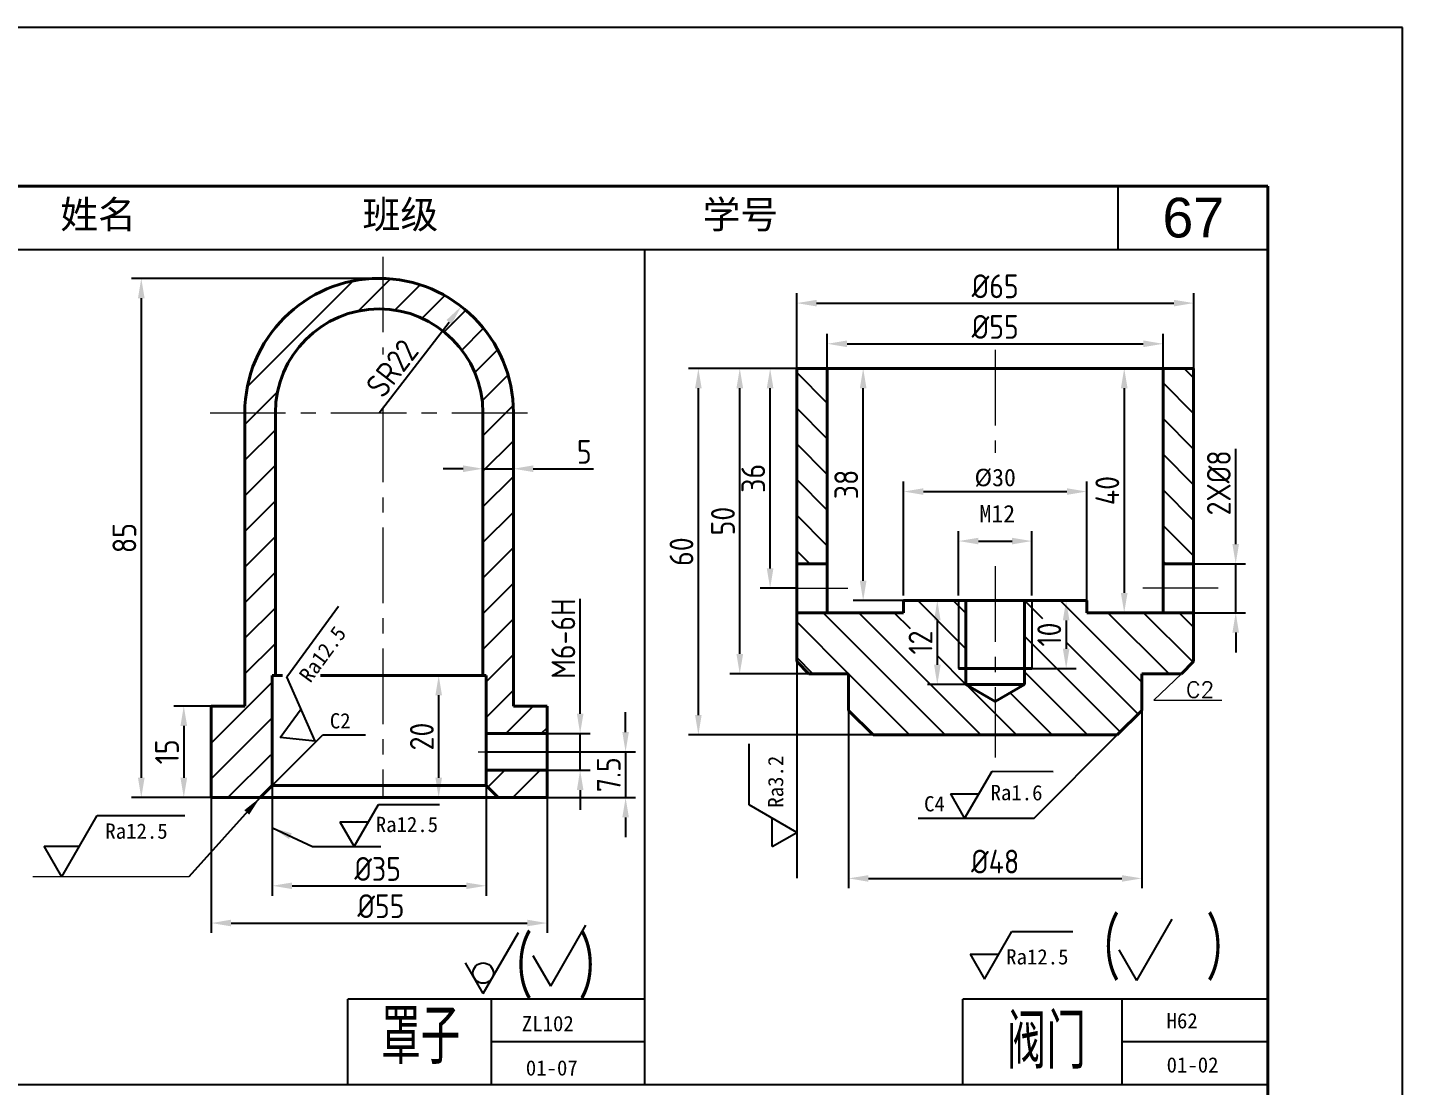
# Model space of a CAD drawing. Header units: millimetres. Extents: x 645 to 2308, y 762 to 2069.
# Drawn here: x 1297.4 to 1470.8, y 1595.9 to 1729.2 of the extents above; entities that cross this region are included whole.
import ezdxf

# ---------------------------------------------------------------- set-up
doc = ezdxf.new("R2010")
doc.units = ezdxf.units.MM
doc.linetypes.add('CENTER', pattern=[50.8, 31.75, -6.35, 6.35, -6.35])
for name, color, linetype in [('尺寸标注', 250, 'Continuous'), ('文字', 7, 'Continuous'), ('细实线', 7, 'Continuous')]:
    doc.layers.add(name, color=color, linetype=linetype)
for name, color, linetype, lineweight in [('点划线', 7, 'CENTER', 15), ('点画线', 7, 'CENTER', 15), ('粗实线', 7, 'Continuous', 40)]:
    doc.layers.add(name, color=color, linetype=linetype, lineweight=lineweight)
doc.styles.add('HZ', font='txt.shx', dxfattribs={"bigfont": 'gbcbig.shx'})
doc.styles.add('汉字', font='gbenor.shx', dxfattribs={"bigfont": 'gbcbig.shx'})
doc.dimstyles.new('ISO-25', dxfattribs={"dimtxt": 3, "dimasz": 2.5, "dimexe": 1.25, "dimexo": 0, "dimtad": 1, "dimdec": 0, "dimdsep": 46, "dimtxsty": '汉字', "dimcen": 2.5, "dimadec": 0, "dimazin": 0, "dimtfac": 1, "dimtdec": 0, "dimtmove": 0, "dimatfit": 3, "dimfxl": 0, "dimarcsym": 0})
doc.dimstyles.new('ISO-25$4', dxfattribs={"dimtxt": 3, "dimasz": 2.5, "dimexe": 1.25, "dimexo": 0, "dimtad": 1, "dimtoh": 1, "dimdec": 0, "dimlfac": 1.25, "dimdsep": 46, "dimtxsty": '汉字', "dimcen": 2.5, "dimadec": 0, "dimazin": 2, "dimtfac": 1, "dimtdec": 0, "dimtmove": 0, "dimatfit": 1, "dimfxl": 0, "dimarcsym": 0})

# ---------------------------------------------------------------- blocks, each defined once
blk = doc.blocks.new('*D358')
at = {"layer": 'Defpoints', "color": 0, "transparency": 16777216}
for p in [(1352.09, 1694.06), (1341.74, 1680.65)]:
    blk.add_point(p, dxfattribs=at)
at = {"layer": '细实线', "color": 0, "lineweight": -2, "transparency": 16777216}
blk.add_line((1341.74, 1680.65), (1350.56, 1692.08), dxfattribs=at)
at = {"layer": '细实线', "color": 0, "transparency": 16777216}
blk.add_solid([(1350.23, 1692.34), (1350.89, 1691.83), (1352.09, 1694.06)], dxfattribs=at)
at = {"layer": '细实线', "color": 0, "transparency": 16777216, "insert": (1343.39, 1686.26), "char_height": 3, "attachment_point": 5, "rotation": 52.3537, "style": '汉字'}
blk.add_mtext('SR22', dxfattribs=at)
blk = doc.blocks.new('*D310')
at = {"layer": 'Defpoints', "color": 0, "transparency": 16777216}
for p in [(1358.68, 1673.6), (1354.83, 1672.78), (1358.68, 1672.78)]:
    blk.add_point(p, dxfattribs=at)
at = {"layer": '细实线', "color": 0, "lineweight": -2, "transparency": 16777216}
for p, q in [((1352.33, 1673.6), (1349.83, 1673.6)), ((1354.83, 1672.78), (1354.83, 1674.85)), ((1354.83, 1673.6), (1358.68, 1673.6)), ((1358.68, 1672.78), (1358.68, 1674.85)), ((1361.18, 1673.6), (1368.79, 1673.6))]:
    blk.add_line(p, q, dxfattribs=at)
at = {"layer": '细实线', "color": 0, "transparency": 16777216}
for points in [[(1352.33, 1674.02), (1352.33, 1673.18), (1354.83, 1673.6)], [(1361.18, 1674.02), (1361.18, 1673.18), (1358.68, 1673.6)]]:
    blk.add_solid(points, dxfattribs=at)
at = {"layer": '细实线', "color": 0, "transparency": 16777216, "insert": (1367.61, 1675.73), "char_height": 3, "attachment_point": 5, "style": '汉字'}
blk.add_mtext('5', dxfattribs=at)
blk = doc.blocks.new('*D359')
at = {"layer": 'Defpoints', "color": 0, "transparency": 16777216}
for p in [(1320.57, 1643.69), (1317.11, 1632.14), (1320.57, 1632.14)]:
    blk.add_point(p, dxfattribs=at)
at = {"layer": '细实线', "color": 0, "lineweight": -2, "transparency": 16777216}
for p, q in [((1320.57, 1643.69), (1315.86, 1643.69)), ((1317.11, 1641.19), (1317.11, 1634.64)), ((1320.57, 1632.14), (1315.86, 1632.14))]:
    blk.add_line(p, q, dxfattribs=at)
at = {"layer": '细实线', "color": 0, "transparency": 16777216}
for points in [[(1316.69, 1641.19), (1317.53, 1641.19), (1317.11, 1643.69)], [(1316.69, 1634.64), (1317.53, 1634.64), (1317.11, 1632.14)]]:
    blk.add_solid(points, dxfattribs=at)
at = {"layer": '细实线', "color": 0, "transparency": 16777216, "insert": (1314.99, 1637.91), "char_height": 3, "attachment_point": 5, "rotation": 90, "style": '汉字'}
blk.add_mtext('15', dxfattribs=at)
blk = doc.blocks.new('*D311')
at = {"layer": 'Defpoints', "color": 0, "transparency": 16777216}
for p in [(1320.57, 1633.78), (1362.92, 1633.6), (1362.92, 1616.33)]:
    blk.add_point(p, dxfattribs=at)
at = {"layer": '细实线', "color": 0, "lineweight": -2, "transparency": 16777216}
for p, q in [((1320.57, 1633.78), (1320.57, 1615.08)), ((1362.92, 1633.6), (1362.92, 1615.08)), ((1323.07, 1616.33), (1360.42, 1616.33))]:
    blk.add_line(p, q, dxfattribs=at)
at = {"layer": '细实线', "color": 0, "transparency": 16777216}
for points in [[(1323.07, 1616.75), (1323.07, 1615.92), (1320.57, 1616.33)], [(1360.42, 1616.75), (1360.42, 1615.92), (1362.92, 1616.33)]]:
    blk.add_solid(points, dxfattribs=at)
at = {"layer": '细实线', "color": 0, "transparency": 16777216, "insert": (1341.97, 1618.46), "char_height": 3, "attachment_point": 5, "style": '汉字'}
blk.add_mtext('%%C55', dxfattribs=at)
blk = doc.blocks.new('*D312')
at = {"layer": 'Defpoints', "color": 0, "transparency": 16777216}
for p in [(1328.27, 1635.44), (1355.22, 1635.6), (1355.22, 1621.03)]:
    blk.add_point(p, dxfattribs=at)
at = {"layer": '细实线', "color": 0, "lineweight": -2, "transparency": 16777216}
for p, q in [((1328.27, 1635.44), (1328.27, 1619.78)), ((1355.22, 1635.6), (1355.22, 1619.78)), ((1330.77, 1621.03), (1352.72, 1621.03))]:
    blk.add_line(p, q, dxfattribs=at)
at = {"layer": '细实线', "color": 0, "transparency": 16777216}
for points in [[(1330.77, 1621.44), (1330.77, 1620.61), (1328.27, 1621.03)], [(1352.72, 1621.44), (1352.72, 1620.61), (1355.22, 1621.03)]]:
    blk.add_solid(points, dxfattribs=at)
at = {"layer": '细实线', "color": 0, "transparency": 16777216, "insert": (1341.56, 1623.15), "char_height": 3, "attachment_point": 5, "style": '汉字'}
blk.add_mtext('%%C35', dxfattribs=at)
blk = doc.blocks.new('*D360')
at = {"layer": 'Defpoints', "color": 0, "transparency": 16777216}
for p in [(1341.74, 1647.54), (1341.74, 1632.14), (1349.25, 1632.14)]:
    blk.add_point(p, dxfattribs=at)
at = {"layer": '细实线', "color": 0, "lineweight": -2, "transparency": 16777216}
for p, q in [((1341.74, 1647.54), (1350.5, 1647.54)), ((1349.25, 1645.04), (1349.25, 1634.64)), ((1341.74, 1632.14), (1350.5, 1632.14))]:
    blk.add_line(p, q, dxfattribs=at)
at = {"layer": '细实线', "color": 0, "transparency": 16777216}
for points in [[(1348.84, 1645.04), (1349.67, 1645.04), (1349.25, 1647.54)], [(1348.84, 1634.64), (1349.67, 1634.64), (1349.25, 1632.14)]]:
    blk.add_solid(points, dxfattribs=at)
at = {"layer": '细实线', "color": 0, "transparency": 16777216, "insert": (1347.13, 1639.84), "char_height": 3, "attachment_point": 5, "rotation": 90, "style": '汉字'}
blk.add_mtext('20', dxfattribs=at)
blk = doc.blocks.new('*D361')
at = {"layer": 'Defpoints', "color": 0, "transparency": 16777216}
for p in [(1361.46, 1640.22), (1367.09, 1640.22), (1362.92, 1635.6)]:
    blk.add_point(p, dxfattribs=at)
at = {"layer": '细实线', "color": 0, "lineweight": -2, "transparency": 16777216}
for p, q in [((1367.09, 1642.72), (1367.09, 1657.18)), ((1361.46, 1640.22), (1368.34, 1640.22)), ((1367.09, 1635.6), (1367.09, 1640.22)), ((1362.92, 1635.6), (1368.34, 1635.6)), ((1367.09, 1633.1), (1367.09, 1630.6))]:
    blk.add_line(p, q, dxfattribs=at)
at = {"layer": '细实线', "color": 0, "transparency": 16777216}
for points in [[(1366.68, 1642.72), (1367.51, 1642.72), (1367.09, 1640.22)], [(1366.68, 1633.1), (1367.51, 1633.1), (1367.09, 1635.6)]]:
    blk.add_solid(points, dxfattribs=at)
at = {"layer": '细实线', "color": 0, "transparency": 16777216, "insert": (1364.97, 1652.18), "char_height": 3, "attachment_point": 5, "rotation": 90, "style": '汉字'}
blk.add_mtext('M6-6H', dxfattribs=at)
blk = doc.blocks.new('*D362')
at = {"layer": 'Defpoints', "color": 0, "transparency": 16777216}
for p in [(1440.61, 1689.35), (1398.26, 1686.25), (1440.61, 1686.25)]:
    blk.add_point(p, dxfattribs=at)
at = {"layer": '细实线', "color": 0, "lineweight": -2, "transparency": 16777216}
for p, q in [((1398.26, 1686.25), (1398.26, 1690.6)), ((1440.61, 1686.25), (1440.61, 1690.6)), ((1400.76, 1689.35), (1438.11, 1689.35))]:
    blk.add_line(p, q, dxfattribs=at)
at = {"layer": '细实线', "color": 0, "transparency": 16777216}
for points in [[(1400.76, 1689.77), (1400.76, 1688.93), (1398.26, 1689.35)], [(1438.11, 1689.77), (1438.11, 1688.93), (1440.61, 1689.35)]]:
    blk.add_solid(points, dxfattribs=at)
at = {"layer": '细实线', "color": 0, "transparency": 16777216, "insert": (1419.43, 1691.48), "char_height": 3, "attachment_point": 5, "style": '汉字'}
blk.add_mtext('%%c55', dxfattribs=at)
blk = doc.blocks.new('*D363')
at = {"layer": 'Defpoints', "color": 0, "transparency": 16777216}
for p in [(1444.46, 1694.48), (1394.41, 1686.25), (1444.46, 1686.25)]:
    blk.add_point(p, dxfattribs=at)
at = {"layer": '细实线', "color": 0, "lineweight": -2, "transparency": 16777216}
for p, q in [((1394.41, 1686.25), (1394.41, 1695.73)), ((1396.91, 1694.48), (1441.96, 1694.48)), ((1444.46, 1686.25), (1444.46, 1695.73))]:
    blk.add_line(p, q, dxfattribs=at)
at = {"layer": '细实线', "color": 0, "transparency": 16777216}
for points in [[(1396.91, 1694.89), (1396.91, 1694.06), (1394.41, 1694.48)], [(1441.96, 1694.89), (1441.96, 1694.06), (1444.46, 1694.48)]]:
    blk.add_solid(points, dxfattribs=at)
at = {"layer": '细实线', "color": 0, "transparency": 16777216, "insert": (1419.43, 1696.6), "char_height": 3, "attachment_point": 5, "style": '汉字'}
blk.add_mtext('%%C65', dxfattribs=at)
blk = doc.blocks.new('*D364')
at = {"layer": 'Defpoints', "color": 0, "transparency": 16777216}
for p in [(1402.78, 1686.25), (1407.88, 1686.25), (1407.88, 1656.99)]:
    blk.add_point(p, dxfattribs=at)
at = {"layer": '细实线', "color": 0, "lineweight": -2, "transparency": 16777216}
for p, q in [((1407.88, 1686.25), (1401.53, 1686.25)), ((1402.78, 1659.49), (1402.78, 1683.75)), ((1407.88, 1656.99), (1401.53, 1656.99))]:
    blk.add_line(p, q, dxfattribs=at)
at = {"layer": '细实线', "color": 0, "transparency": 16777216}
for points in [[(1402.36, 1683.75), (1403.2, 1683.75), (1402.78, 1686.25)], [(1402.36, 1659.49), (1403.2, 1659.49), (1402.78, 1656.99)]]:
    blk.add_solid(points, dxfattribs=at)
at = {"layer": '细实线', "color": 0, "transparency": 16777216, "insert": (1400.65, 1671.62), "char_height": 3, "attachment_point": 5, "rotation": 90, "style": '汉字'}
blk.add_mtext('38', dxfattribs=at)
blk = doc.blocks.new('*D365')
at = {"layer": 'Defpoints', "color": 0, "transparency": 16777216}
for p in [(1440.61, 1686.25), (1435.7, 1655.45), (1440.61, 1655.45)]:
    blk.add_point(p, dxfattribs=at)
at = {"layer": '细实线', "color": 0, "lineweight": -2, "transparency": 16777216}
for p, q in [((1440.61, 1686.25), (1434.45, 1686.25)), ((1435.7, 1683.75), (1435.7, 1657.95)), ((1440.61, 1655.45), (1434.45, 1655.45))]:
    blk.add_line(p, q, dxfattribs=at)
at = {"layer": '细实线', "color": 0, "transparency": 16777216}
for points in [[(1435.28, 1683.75), (1436.12, 1683.75), (1435.7, 1686.25)], [(1435.28, 1657.95), (1436.12, 1657.95), (1435.7, 1655.45)]]:
    blk.add_solid(points, dxfattribs=at)
at = {"layer": '细实线', "color": 0, "transparency": 16777216, "insert": (1433.57, 1670.85), "char_height": 3, "attachment_point": 5, "rotation": 90, "style": '汉字'}
blk.add_mtext('40', dxfattribs=at)
blk = doc.blocks.new('*D366')
at = {"layer": 'Defpoints', "color": 0, "transparency": 16777216}
for p in [(1444.46, 1661.61), (1449.76, 1661.61), (1444.46, 1655.45)]:
    blk.add_point(p, dxfattribs=at)
at = {"layer": '细实线', "color": 0, "lineweight": -2, "transparency": 16777216}
for p, q in [((1449.76, 1664.11), (1449.76, 1676.1)), ((1444.46, 1661.61), (1451.01, 1661.61)), ((1449.76, 1655.45), (1449.76, 1661.61)), ((1444.46, 1655.45), (1451.01, 1655.45)), ((1449.76, 1652.95), (1449.76, 1650.45))]:
    blk.add_line(p, q, dxfattribs=at)
at = {"layer": '细实线', "color": 0, "transparency": 16777216}
for points in [[(1449.34, 1664.11), (1450.17, 1664.11), (1449.76, 1661.61)], [(1449.34, 1652.95), (1450.17, 1652.95), (1449.76, 1655.45)]]:
    blk.add_solid(points, dxfattribs=at)
at = {"layer": '细实线', "color": 0, "transparency": 16777216, "insert": (1447.63, 1671.82), "char_height": 3, "attachment_point": 5, "rotation": 90, "style": '汉字'}
blk.add_mtext('2X%%c8', dxfattribs=at)
blk = doc.blocks.new('*D367')
at = {"layer": 'Defpoints', "color": 0, "transparency": 16777216}
for p in [(1391.05, 1686.25), (1394.41, 1686.25), (1394.41, 1658.53)]:
    blk.add_point(p, dxfattribs=at)
at = {"layer": '细实线', "color": 0, "lineweight": -2, "transparency": 16777216}
for p, q in [((1394.41, 1686.25), (1389.8, 1686.25)), ((1391.05, 1661.03), (1391.05, 1683.75)), ((1394.41, 1658.53), (1389.8, 1658.53))]:
    blk.add_line(p, q, dxfattribs=at)
at = {"layer": '细实线', "color": 0, "transparency": 16777216}
for points in [[(1390.63, 1683.75), (1391.46, 1683.75), (1391.05, 1686.25)], [(1390.63, 1661.03), (1391.46, 1661.03), (1391.05, 1658.53)]]:
    blk.add_solid(points, dxfattribs=at)
at = {"layer": '细实线', "color": 0, "transparency": 16777216, "insert": (1388.92, 1672.39), "char_height": 3, "attachment_point": 5, "rotation": 90, "style": '汉字'}
blk.add_mtext('36', dxfattribs=at)
blk = doc.blocks.new('*D368')
at = {"layer": 'Defpoints', "color": 0, "transparency": 16777216}
for p in [(1387.22, 1686.25), (1400.95, 1686.25), (1400.95, 1647.75)]:
    blk.add_point(p, dxfattribs=at)
at = {"layer": '细实线', "color": 0, "lineweight": -2, "transparency": 16777216}
for p, q in [((1400.95, 1686.25), (1385.97, 1686.25)), ((1387.22, 1650.25), (1387.22, 1683.75)), ((1400.95, 1647.75), (1385.97, 1647.75))]:
    blk.add_line(p, q, dxfattribs=at)
at = {"layer": '细实线', "color": 0, "transparency": 16777216}
for points in [[(1386.8, 1683.75), (1387.64, 1683.75), (1387.22, 1686.25)], [(1386.8, 1650.25), (1387.64, 1650.25), (1387.22, 1647.75)]]:
    blk.add_solid(points, dxfattribs=at)
at = {"layer": '细实线', "color": 0, "transparency": 16777216, "insert": (1385.1, 1667), "char_height": 3, "attachment_point": 5, "rotation": 90, "style": '汉字'}
blk.add_mtext('50', dxfattribs=at)
blk = doc.blocks.new('*D369')
at = {"layer": 'Defpoints', "color": 0, "transparency": 16777216}
for p in [(1382, 1686.25), (1404.03, 1686.25), (1404.03, 1640.05)]:
    blk.add_point(p, dxfattribs=at)
at = {"layer": '细实线', "color": 0, "lineweight": -2, "transparency": 16777216}
for p, q in [((1404.03, 1686.25), (1380.75, 1686.25)), ((1382, 1642.55), (1382, 1683.75)), ((1404.03, 1640.05), (1380.75, 1640.05))]:
    blk.add_line(p, q, dxfattribs=at)
at = {"layer": '细实线', "color": 0, "transparency": 16777216}
for points in [[(1381.58, 1683.75), (1382.41, 1683.75), (1382, 1686.25)], [(1381.58, 1642.55), (1382.41, 1642.55), (1382, 1640.05)]]:
    blk.add_solid(points, dxfattribs=at)
at = {"layer": '细实线', "color": 0, "transparency": 16777216, "insert": (1379.87, 1663.15), "char_height": 3, "attachment_point": 5, "rotation": 90, "style": '汉字'}
blk.add_mtext('60', dxfattribs=at)
blk = doc.blocks.new('*D370')
at = {"layer": 'Defpoints', "color": 0, "transparency": 16777216}
for p in [(1400.95, 1643.13), (1437.91, 1643.13), (1437.91, 1621.96)]:
    blk.add_point(p, dxfattribs=at)
at = {"layer": '细实线', "color": 0, "lineweight": -2, "transparency": 16777216}
for p, q in [((1400.95, 1643.13), (1400.95, 1620.71)), ((1437.91, 1643.13), (1437.91, 1620.71)), ((1403.45, 1621.96), (1435.41, 1621.96))]:
    blk.add_line(p, q, dxfattribs=at)
at = {"layer": '细实线', "color": 0, "transparency": 16777216}
for points in [[(1403.45, 1622.37), (1403.45, 1621.54), (1400.95, 1621.96)], [(1435.41, 1622.37), (1435.41, 1621.54), (1437.91, 1621.96)]]:
    blk.add_solid(points, dxfattribs=at)
at = {"layer": '细实线', "color": 0, "transparency": 16777216, "insert": (1419.43, 1624.08), "char_height": 3, "attachment_point": 5, "style": '汉字'}
blk.add_mtext('%%C48', dxfattribs=at)
blk = doc.blocks.new('粗糙度')
at = {"layer": '细实线'}
for p, q in [((0, 0), (5.77, 10)), ((5.77, 10), (20.11, 10)), ((-2.89, 5), (2.89, 5)), ((0, 0), (-2.89, 5))]:
    blk.add_line(p, q, dxfattribs=at)
blk = doc.blocks.new('12.5')
at = {"layer": '细实线'}
blk.add_blockref('粗糙度', (0, 0), dxfattribs=at)
at = {"layer": '细实线', "insert": (7.11, 8.72), "char_height": 2.5, "width": 15.7949, "attachment_point": 1}
blk.add_mtext('Ra12.5', dxfattribs=at)
blk = doc.blocks.new('1.6')
at = {"layer": '细实线'}
for p, q in [((0, 0), (4.49, 7.77)), ((4.49, 7.77), (14.47, 7.77)), ((-2.34, 4.05), (0, 0)), ((-2.34, 4.05), (2.34, 4.05))]:
    blk.add_line(p, q, dxfattribs=at)
at = {"layer": '细实线', "insert": (4.23, 5.53), "char_height": 2.5, "width": 12.4303, "attachment_point": 1}
blk.add_mtext('Ra1.6', dxfattribs=at)
blk = doc.blocks.new('3.2')
at = {"layer": '细实线'}
for p, q in [((0, 0), (4.49, 7.77)), ((4.49, 7.77), (14.47, 7.77)), ((-2.34, 4.05), (0, 0)), ((-2.34, 4.05), (2.34, 4.05))]:
    blk.add_line(p, q, dxfattribs=at)
at = {"layer": '细实线', "insert": (4.04, 4.71), "char_height": 2.5, "width": 12.9585, "attachment_point": 1}
blk.add_mtext('Ra3.2', dxfattribs=at)
blk = doc.blocks.new('*D374')
at = {"layer": 'Defpoints', "color": 0, "transparency": 16777216}
for p in [(1341.74, 1697.59), (1311.75, 1632.14), (1342.23, 1632.14)]:
    blk.add_point(p, dxfattribs=at)
at = {"layer": '细实线', "color": 0, "lineweight": -2, "transparency": 16777216}
for p, q in [((1341.74, 1697.59), (1310.5, 1697.59)), ((1311.75, 1695.09), (1311.75, 1634.64)), ((1342.23, 1632.14), (1310.5, 1632.14))]:
    blk.add_line(p, q, dxfattribs=at)
at = {"layer": '细实线', "color": 0, "transparency": 16777216}
for points in [[(1311.33, 1695.09), (1312.17, 1695.09), (1311.75, 1697.59)], [(1311.33, 1634.64), (1312.17, 1634.64), (1311.75, 1632.14)]]:
    blk.add_solid(points, dxfattribs=at)
at = {"layer": '细实线', "color": 0, "transparency": 16777216, "insert": (1309.62, 1664.86), "char_height": 3, "attachment_point": 5, "rotation": 90, "style": '汉字'}
blk.add_mtext('85', dxfattribs=at)
blk = doc.blocks.new('*D375')
at = {"layer": 'Defpoints', "color": 0, "transparency": 16777216}
for p in [(1355.22, 1637.91), (1355.22, 1632.14), (1372.82, 1632.14)]:
    blk.add_point(p, dxfattribs=at)
at = {"layer": '细实线', "color": 0, "lineweight": -2, "transparency": 16777216}
for p, q in [((1372.82, 1640.41), (1372.82, 1642.91)), ((1355.22, 1637.91), (1374.07, 1637.91)), ((1372.82, 1637.91), (1372.82, 1632.14)), ((1355.22, 1632.14), (1374.07, 1632.14)), ((1372.82, 1629.64), (1372.82, 1627.14))]:
    blk.add_line(p, q, dxfattribs=at)
at = {"layer": '细实线', "color": 0, "transparency": 16777216}
for points in [[(1372.41, 1640.41), (1373.24, 1640.41), (1372.82, 1637.91)], [(1372.41, 1629.64), (1373.24, 1629.64), (1372.82, 1632.14)]]:
    blk.add_solid(points, dxfattribs=at)
at = {"layer": '细实线', "color": 0, "transparency": 16777216, "insert": (1370.7, 1635.03), "char_height": 3, "attachment_point": 5, "rotation": 90, "style": '汉字'}
blk.add_mtext('7.5', dxfattribs=at)
blk = doc.blocks.new('*D388')
at = {"layer": 'Defpoints', "color": 0, "transparency": 16777216}
for p in [(1424.05, 1656.99), (1424.05, 1648.41), (1428.38, 1648.41)]:
    blk.add_point(p, dxfattribs=at)
at = {"layer": '点划线', "color": 0, "lineweight": -2, "transparency": 16777216}
for p, q in [((1424.05, 1656.99), (1429.63, 1656.99)), ((1428.38, 1654.49), (1428.38, 1650.91)), ((1424.05, 1648.41), (1429.63, 1648.41))]:
    blk.add_line(p, q, dxfattribs=at)
at = {"layer": '点划线', "color": 0, "transparency": 16777216}
for points in [[(1427.96, 1654.49), (1428.79, 1654.49), (1428.38, 1656.99)], [(1427.96, 1650.91), (1428.79, 1650.91), (1428.38, 1648.41)]]:
    blk.add_solid(points, dxfattribs=at)
at = {"layer": '点划线', "color": 0, "transparency": 16777216, "insert": (1426.25, 1652.7), "char_height": 3, "attachment_point": 5, "rotation": 90, "style": '汉字'}
blk.add_mtext('10', dxfattribs=at)
blk = doc.blocks.new('*D389')
at = {"layer": 'Defpoints', "color": 0, "transparency": 16777216}
for p in [(1415.73, 1656.99), (1412.13, 1646.39), (1415.73, 1646.39)]:
    blk.add_point(p, dxfattribs=at)
at = {"layer": '点划线', "color": 0, "lineweight": -2, "transparency": 16777216}
for p, q in [((1415.73, 1656.99), (1410.88, 1656.99)), ((1412.13, 1654.49), (1412.13, 1648.89)), ((1415.73, 1646.39), (1410.88, 1646.39))]:
    blk.add_line(p, q, dxfattribs=at)
at = {"layer": '点划线', "color": 0, "transparency": 16777216}
for points in [[(1411.72, 1654.49), (1412.55, 1654.49), (1412.13, 1656.99)], [(1411.72, 1648.89), (1412.55, 1648.89), (1412.13, 1646.39)]]:
    blk.add_solid(points, dxfattribs=at)
at = {"layer": '点划线', "color": 0, "transparency": 16777216, "insert": (1410.01, 1651.69), "char_height": 3, "attachment_point": 5, "rotation": 90, "style": '汉字'}
blk.add_mtext('12', dxfattribs=at)

msp = doc.modelspace()

# ---------------------------------------------------------------- hatches: boundary and pattern name
at = {"layer": '细实线'}
h = msp.add_hatch(dxfattribs=at)
h.set_pattern_fill('ANSI31', color=256, style=0)
h.set_pattern_definition([(45, (1129.3916, 1411.91), (-2.245064, 2.245064), [])])
h.paths.add_polyline_path([(1328.6544, 1680.6492), (1324.8044, 1680.6492), (1324.8044, 1643.6892), (1320.5694, 1643.6892), (1320.5694, 1632.1392), (1326.7294, 1632.1392), (1328.2694, 1633.6792), (1328.2694, 1637.2255), (1327.8832, 1637.2678), (1328.2694, 1637.7944), (1328.2694, 1647.5392), (1328.6544, 1647.5392)])
h.paths.add_polyline_path([(1342.2242, 1693.7304), (1342.2242, 1697.5824, 0.42253364), (1324.8044, 1680.6492), (1328.6544, 1680.6492, -0.42499114)])
h.paths.add_polyline_path([(1342.2242, 1697.5824), (1342.2242, 1693.7304, -0.40351749), (1354.8344, 1680.6492), (1358.6844, 1680.6492, 0.40594215)])
h.paths.add_polyline_path([(1358.6844, 1680.6492), (1354.8344, 1680.6492), (1354.8344, 1647.5392), (1355.2194, 1647.5392), (1355.2194, 1640.2242), (1362.9194, 1640.2242), (1362.9194, 1643.6892), (1358.6844, 1643.6892)])
h.paths.add_polyline_path([(1362.9194, 1635.6042), (1355.2194, 1635.6042), (1355.2194, 1633.6792), (1356.7594, 1632.1392), (1362.9194, 1632.1392)])

# ---------------------------------------------------------------- linework, layer by layer
at = {"layer": '点划线'}
for p, q in [((1442.9151, 1647.7497), (1439.425, 1644.4467)), ((1439.425, 1644.4467), (1448.0179, 1644.4467)), ((1317.7359, 1622.1699), (1298.091, 1622.1699))]:
    msp.add_line(p, q, dxfattribs=at)
at = {"layer": '点画线', "ltscale": 0.3}
for p, q in [((1342.2242, 1700.3298), (1342.2242, 1687.9921)), ((1419.4301, 1688.5932), (1419.4301, 1675.6125)), ((1320.4303, 1680.6492), (1361.9263, 1680.6492)), ((1342.2242, 1681.4136), (1342.2242, 1631.9802)), ((1419.4301, 1661.3046), (1419.4301, 1637.2162)), ((1391.305, 1658.5297), (1401.0696, 1658.5297)), ((1447.5551, 1658.5297), (1437.7905, 1658.5297)), ((1354.2395, 1637.9142), (1364.0046, 1637.9142))]:
    msp.add_line(p, q, dxfattribs=at)
at = {"layer": '粗实线', "color": 7}
msp.add_line((1453.7916, 1709.2201), (1128.7916, 1709.2201), dxfattribs=at)
at = {"layer": '粗实线'}
for p, q in [((1453.7916, 1709.2201), (1453.7916, 1481.2201)), ((1394.4051, 1686.2497), (1419.4301, 1686.2497)), ((1394.4051, 1686.2497), (1394.4051, 1649.2897)), ((1398.2551, 1686.2497), (1398.2551, 1655.4497)), ((1444.4551, 1686.2497), (1419.4301, 1686.2497)), ((1440.6051, 1686.2497), (1440.6051, 1655.4497)), ((1444.4551, 1686.2497), (1444.4551, 1649.2897)), ((1324.8044, 1680.6492), (1324.8044, 1643.6892)), ((1328.6544, 1680.6492), (1328.6544, 1647.5392)), ((1354.8344, 1680.6492), (1354.8344, 1647.5392)), ((1358.6844, 1680.6492), (1358.6844, 1643.6892)), ((1394.4051, 1661.6097), (1398.2551, 1661.6097)), ((1394.4051, 1661.6097), (1398.2551, 1661.6097)), ((1444.4551, 1661.6097), (1440.6051, 1661.6097)), ((1444.4551, 1661.6097), (1440.6051, 1661.6097)), ((1407.8801, 1656.9897), (1419.4301, 1656.9897)), ((1407.8801, 1656.9897), (1407.8801, 1655.4497)), ((1415.7341, 1656.9897), (1415.7341, 1646.395)), ((1430.9801, 1656.9897), (1419.4301, 1656.9897)), ((1423.1261, 1656.9897), (1423.1261, 1646.395)), ((1430.9801, 1656.9897), (1430.9801, 1655.4497)), ((1394.4051, 1655.4497), (1407.8801, 1655.4497)), ((1444.4551, 1655.4497), (1430.9801, 1655.4497)), ((1394.4051, 1649.2897), (1395.9451, 1647.7497)), ((1444.4551, 1649.2897), (1442.9151, 1647.7497)), ((1328.2694, 1647.5392), (1328.2694, 1633.6792)), ((1329.548, 1647.5392), (1328.2694, 1647.5392)), ((1341.7444, 1647.5392), (1334.3557, 1647.5392)), ((1341.7444, 1647.5392), (1355.2194, 1647.5392)), ((1355.2194, 1647.5392), (1355.2194, 1633.6792)), ((1395.9451, 1647.7497), (1400.9501, 1647.7497)), ((1395.9451, 1647.7497), (1400.9501, 1647.7497)), ((1400.9501, 1647.7497), (1400.9501, 1643.1297)), ((1414.8101, 1648.4145), (1419.4301, 1648.4145)), ((1424.0501, 1648.4145), (1419.4301, 1648.4145)), ((1442.9151, 1647.7497), (1437.9101, 1647.7497)), ((1442.9151, 1647.7497), (1437.9101, 1647.7497)), ((1437.9101, 1647.7497), (1437.9101, 1643.1297)), ((1415.7341, 1646.395), (1419.4301, 1646.395)), ((1415.7341, 1646.395), (1419.4301, 1644.2611)), ((1423.1261, 1646.395), (1419.4301, 1646.395)), ((1423.1261, 1646.395), (1419.4301, 1644.2611)), ((1320.5694, 1643.6892), (1320.5694, 1632.1392)), ((1324.8044, 1643.6892), (1320.5694, 1643.6892)), ((1358.6844, 1643.6892), (1362.9194, 1643.6892)), ((1362.9194, 1643.6892), (1362.9194, 1632.1392)), ((1400.9501, 1643.1297), (1404.0301, 1640.0497)), ((1437.9101, 1643.1297), (1434.8301, 1640.0497)), ((1355.2194, 1640.2242), (1362.9194, 1640.2242)), ((1355.2194, 1640.2242), (1362.9194, 1640.2242)), ((1404.0301, 1640.0497), (1419.4301, 1640.0497)), ((1434.8301, 1640.0497), (1419.4301, 1640.0497)), ((1355.2194, 1635.6042), (1362.9194, 1635.6042)), ((1328.2694, 1633.6792), (1326.7294, 1632.1392)), ((1328.2694, 1633.6792), (1341.7444, 1633.6792)), ((1355.2194, 1633.6792), (1341.7444, 1633.6792)), ((1355.2194, 1633.6792), (1356.7594, 1632.1392)), ((1326.7294, 1632.1392), (1320.5694, 1632.1392)), ((1326.7294, 1632.1392), (1341.7444, 1632.1392)), ((1356.7594, 1632.1392), (1341.7444, 1632.1392)), ((1356.7594, 1632.1392), (1362.9194, 1632.1392))]:
    msp.add_line(p, q, dxfattribs=at)
for radius in [16.94, 13.09]:
    msp.add_arc((1341.7444, 1680.6492), radius, 0, 180, dxfattribs=at)
at = {"layer": '细实线', "color": 7}
for p, q in [((1470.7916, 1729.2201), (1098.7916, 1729.2201)), ((1470.7916, 1464.2201), (1470.7916, 1729.2201)), ((1434.9097, 1709.2201), (1434.9097, 1701.2201)), ((1128.7916, 1701.2201), (1453.7916, 1701.2201))]:
    msp.add_line(p, q, dxfattribs=at)
at = {"layer": '细实线'}
for p, q in [((1375.2516, 1595.9501), (1375.2516, 1701.2201)), ((1398.2551, 1681.862), (1394.4051, 1685.712)), ((1444.4551, 1685.0534), (1443.2588, 1686.2497)), ((1444.4551, 1680.5632), (1440.6051, 1684.4132)), ((1398.2551, 1677.3718), (1394.4051, 1681.2218)), ((1444.4551, 1676.0731), (1440.6051, 1679.9231)), ((1398.2551, 1672.8817), (1394.4051, 1676.7317)), ((1444.4551, 1671.583), (1440.6051, 1675.433)), ((1398.2551, 1668.3916), (1394.4051, 1672.2416)), ((1407.8801, 1657.6147), (1407.8801, 1671.974)), ((1430.9801, 1668.1877), (1430.9801, 1671.974)), ((1410.3801, 1670.724), (1428.4801, 1670.724)), ((1430.9801, 1656.9897), (1430.9801, 1670.724)), ((1444.4551, 1667.0929), (1440.6051, 1670.9429)), ((1398.2551, 1663.9014), (1394.4051, 1667.7514)), ((1444.4551, 1662.6027), (1440.6051, 1666.4527)), ((1414.8101, 1657.6147), (1414.8101, 1665.7332)), ((1424.0501, 1657.6147), (1424.0501, 1665.7332)), ((1396.0567, 1661.6097), (1394.4051, 1663.2613)), ((1417.3101, 1664.4832), (1421.5501, 1664.4832)), ((1424.0501, 1664.4832), (1424.0501, 1664.4832)), ((1440.958, 1661.6097), (1440.6051, 1661.9626)), ((1414.8101, 1651.8366), (1409.657, 1656.9897)), ((1414.8101, 1656.3267), (1414.1471, 1656.9897)), ((1414.8101, 1656.9897), (1414.8101, 1648.4145)), ((1415.7341, 1655.4027), (1414.8101, 1656.3267)), ((1424.0501, 1656.067), (1423.1273, 1656.9897)), ((1424.0501, 1656.9897), (1424.0501, 1648.4145)), ((1425.4396, 1654.6775), (1424.0501, 1656.067)), ((1437.9101, 1646.6971), (1427.6175, 1656.9897)), ((1400.9365, 1647.7497), (1394.4051, 1654.2811)), ((1413.1266, 1640.0497), (1397.7266, 1655.4497)), ((1417.6167, 1640.0497), (1402.2167, 1655.4497)), ((1408.7516, 1653.4049), (1406.7068, 1655.4497)), ((1441.3476, 1647.7497), (1433.6476, 1655.4497)), ((1444.3764, 1649.211), (1438.1377, 1655.4497)), ((1444.4551, 1653.6225), (1442.6279, 1655.4497)), ((1424.0501, 1651.5768), (1423.1261, 1652.5008)), ((1415.7341, 1650.9126), (1414.8101, 1651.8366)), ((1435.2036, 1640.4233), (1424.0501, 1651.5768)), ((1437.4487, 1642.6683), (1428.3763, 1651.7407)), ((1396.4463, 1647.7497), (1394.4051, 1649.7909)), ((1394.4051, 1649.2897), (1394.4051, 1622.0064)), ((1415.7341, 1646.4224), (1412.1345, 1650.022)), ((1408.6365, 1640.0497), (1400.9501, 1647.7361)), ((1431.0871, 1640.0497), (1423.1261, 1648.0107)), ((1419.4301, 1642.7264), (1415.7991, 1646.3574)), ((1426.597, 1640.0497), (1421.3038, 1645.3429)), ((1404.1463, 1640.0497), (1400.9501, 1643.2459)), ((1422.1068, 1640.0497), (1419.4301, 1642.7264)), ((1328.2694, 1633.6792), (1334.6609, 1640.0706)), ((1334.6609, 1640.0706), (1340.017, 1640.0706)), ((1434.8301, 1640.0497), (1424.2478, 1629.4674)), ((1338.5877, 1625.9616), (1341.6613, 1631.2853)), ((1341.6613, 1631.2853), (1349.3463, 1631.2853)), ((1336.786, 1629.0822), (1338.5877, 1625.9616)), ((1336.786, 1629.0822), (1340.3894, 1629.0822)), ((1424.2814, 1629.501), (1409.7278, 1629.501)), ((1333.3387, 1625.9616), (1341.9738, 1625.9616)), ((1363.3787, 1608.3589), (1367.8243, 1616.0589)), ((1437.2954, 1609.1034), (1441.741, 1616.8034)), ((1354.862, 1607.4562), (1359.3076, 1615.1562)), ((1418.0822, 1609.2756), (1421.538, 1615.2612)), ((1421.538, 1615.2612), (1429.2229, 1615.2612)), ((1437.2954, 1609.1034), (1435.0726, 1612.9534)), ((1354.862, 1607.4562), (1352.6392, 1611.3062)), ((1363.3787, 1608.3589), (1361.1559, 1612.2089)), ((1416.2805, 1612.3963), (1418.0822, 1609.2756)), ((1416.2805, 1612.3963), (1419.8839, 1612.3963)), ((1337.8116, 1595.9501), (1337.8116, 1606.7301)), ((1375.2516, 1606.7301), (1337.8116, 1606.7301)), ((1355.9116, 1595.9501), (1355.9116, 1606.7301)), ((1415.3516, 1595.9501), (1415.3516, 1606.7301)), ((1453.7916, 1606.7301), (1415.3516, 1606.7301)), ((1435.4516, 1595.9501), (1435.4516, 1606.7301)), ((1375.2516, 1601.3401), (1355.9116, 1601.3401)), ((1453.7916, 1601.3401), (1435.4516, 1601.3401)), ((1453.7916, 1595.9501), (1130.3916, 1595.9501))]:
    msp.add_line(p, q, dxfattribs=at)
msp.add_circle((1354.862, 1610.0229), 1.2833, dxfattribs=at)
for points in [[(1410.3801, 1671.1406), (1410.3801, 1670.3073), (1407.8801, 1670.724)], [(1428.4801, 1671.1406), (1428.4801, 1670.3073), (1430.9801, 1670.724)], [(1417.3101, 1664.8999), (1417.3101, 1664.0666), (1414.8101, 1664.4832)], [(1421.5501, 1664.8999), (1421.5501, 1664.0666), (1424.0501, 1664.4832)]]:
    msp.add_solid(points, dxfattribs=at)

# ---------------------------------------------------------------- block references
for name, p, xscale, yscale, zscale, rotation in [('12.5', (1333.6821, 1639.2483), 0.769999999999982, 0.769999999999982, 0.769999999999982, 53.73994745850095), ('3.2', (1394.4051, 1627.7631), 0.7699999999999818, 0.7699999999999818, 0.7699999999999818, 90), ('1.6', (1415.5776, 1629.501), 0.7699999999999498, 0.7699999999999498, 0.7699999999999498, 359.7781647848457)]:
    msp.add_blockref(name, p, dxfattribs=dict(at, xscale=xscale, yscale=yscale, zscale=zscale, rotation=rotation))
at = {"layer": '细实线', "xscale": 0.7699999999999818, "yscale": 0.7699999999999818, "zscale": 0.7699999999999818}
msp.add_blockref('12.5', (1301.7458, 1622.1699), dxfattribs=at)

# ---------------------------------------------------------------- texts
at = {"layer": '尺寸标注', "color": 7, "insert": (1444.4133, 1705.2201), "char_height": 5, "width": 10, "attachment_point": 5}
msp.add_mtext('{\\fArial|b0|i0|c0|p34;67}', dxfattribs=at)
at = {"layer": '文字', "color": 7, "insert": (1296.7663, 1705.4476), "char_height": 3.5, "width": 313.5, "attachment_point": 4}
msp.add_mtext('{\\fSimSun|b0|i0|c134|p2;  姓名            班级              学号}', dxfattribs=at)
at = {"layer": '点划线', "insert": (1443.5196, 1646.7511), "char_height": 2, "width": 4.498248, "attachment_point": 1, "style": 'HZ'}
msp.add_mtext('C2', dxfattribs=at)
at = {"layer": '细实线', "char_height": 2.2, "attachment_point": 5}
for s, insert in [('%%c30', (1419.4301, 1672.449)), ('M12', (1419.6965, 1667.9352))]:
    msp.add_mtext(s, dxfattribs=dict(at, insert=insert))
at = {"layer": '细实线', "attachment_point": 1}
for s, insert, char_height, width in [('C2', (1335.5243, 1642.7903), 1.925, 3.785994), ('C4', (1410.4626, 1632.3291), 1.925, 4.332018), ('Ra12.5', (1341.3178, 1629.7249), 1.925, 4.780034), ('Ra12.5', (1420.8123, 1613.039), 1.925, 4.780034), ('ZL102', (1359.7383, 1604.6219), 1.925, 9.067421), (' {\\H1.25x;H62}', (1439.9969, 1604.9768), 1.54, 15.414587), ('01-07', (1360.2418, 1599.0348), 1.925, 9.617357), (' {\\H1.25x;01-02}', (1439.9969, 1599.4151), 1.54, 28.189133)]:
    msp.add_mtext(s, dxfattribs=dict(at, insert=insert, char_height=char_height, width=width))
at = {"layer": '细实线', "char_height": 3.85, "width": 21.260348, "attachment_point": 1, "style": 'HZ'}
for s, insert in [('{\\H2x;\\T0.75;（  ）   \\H0.5x;   \\H2x; \\T1; }   ', (1429.6513, 1616.8813)), ('{\\H2x;\\T0.75;（ \\H0.1299x; \\H7.7x;）   \\H0.5x;   \\H2x; \\T1; }   ', (1355.5726, 1614.5777))]:
    msp.add_mtext(s, dxfattribs=dict(at, insert=insert))
at = {"layer": '细实线', "char_height": 6.93, "attachment_point": 1, "style": 'HZ'}
for s, insert in [('罩子', (1341.9969, 1605.4993)), ('阀门', (1420.8777, 1604.8898))]:
    msp.add_mtext(s, dxfattribs=dict(at, insert=insert))

# ---------------------------------------------------------------- dimensions: what is measured, and where the dimension line sits
at = {"layer": '点划线'}
for base, p1, p2, text, picture, middle in [((1412.1345, 1646.395), (1415.7341, 1656.9897), (1415.7341, 1646.395), '12', '*D389', (1410.0095, 1651.6923)), ((1428.3763, 1648.4145), (1424.0501, 1656.9897), (1424.0501, 1648.4145), '10', '*D388', (1426.2513, 1652.7021))]:
    dim = msp.add_linear_dim(base=base, p1=p1, p2=p2, angle=90, text=text, dimstyle='ISO-25', override={"dimarcsym": 2}, dxfattribs=at)
    dim.commit()
    dim.dimension.update_dxf_attribs({"geometry": picture, "text_midpoint": middle})
at = {"layer": '细实线'}
for base, p1, p2, text, picture, middle in [((1311.7499, 1632.1392), (1341.7444, 1697.5892), (1342.2257, 1632.1392), '85', '*D374', (1309.6249, 1664.8642)), ((1381.9965, 1686.2497), (1404.0301, 1640.0497), (1404.0301, 1686.2497), '60', '*D369', (1379.8715, 1663.1497)), ((1387.2214, 1686.2497), (1400.9501, 1647.7497), (1400.9501, 1686.2497), '50', '*D368', (1385.0964, 1666.9997)), ((1391.0481, 1686.2497), (1394.4051, 1658.5297), (1394.4051, 1686.2497), '36', '*D367', (1388.9231, 1672.3897)), ((1402.7798, 1686.2497), (1407.8801, 1656.9897), (1407.8801, 1686.2497), '38', '*D364', (1400.6548, 1671.6197)), ((1435.6999, 1655.4497), (1440.6051, 1686.2497), (1440.6051, 1655.4497), '40', '*D365', (1433.5749, 1670.8497)), ((1349.2519, 1632.1392), (1341.7444, 1647.5392), (1341.7444, 1632.1392), '20', '*D360', (1347.1269, 1639.8392))]:
    dim = msp.add_linear_dim(base=base, p1=p1, p2=p2, angle=90, text=text, dimstyle='ISO-25', dxfattribs=at)
    dim.commit()
    dim.dimension.update_dxf_attribs({"geometry": picture, "text_midpoint": middle})
for base, p1, p2, text, picture, middle in [((1444.4551, 1694.4775), (1394.4051, 1686.2497), (1444.4551, 1686.2497), '%%C65', '*D363', (1419.4301, 1696.6025)), ((1440.6051, 1689.3505), (1398.2551, 1686.2497), (1440.6051, 1686.2497), '%%c55', '*D362', (1419.4301, 1691.4755)), ((1437.9101, 1621.9565), (1400.9501, 1643.1297), (1437.9101, 1643.1297), '%%C48', '*D370', (1419.4301, 1624.0815))]:
    dim = msp.add_linear_dim(base=base, p1=p1, p2=p2, text=text, dimstyle='ISO-25', dxfattribs=at)
    dim.commit()
    dim.dimension.update_dxf_attribs({"geometry": picture, "text_midpoint": middle})
dim = msp.add_radius_dim(center=(1341.7444, 1680.6492), mpoint=(1352.0911, 1694.0622), text='SR22', dimstyle='ISO-25$4', dxfattribs=at)
dim.commit()
dim.dimension.update_dxf_attribs({"geometry": '*D358', "text_midpoint": (1345.0718, 1684.9627), "dimtype": 164})
for base, p1, p2, text, picture, middle in [((1358.6844, 1673.6002), (1354.8344, 1672.7836), (1358.6844, 1672.7836), '5', '*D310', (1367.6094, 1673.6002)), ((1355.2194, 1621.0255), (1328.2694, 1635.4444), (1355.2194, 1635.6042), '%%C35', '*D312', (1341.5592, 1621.0255)), ((1362.9194, 1616.3317), (1320.5694, 1633.7809), (1362.9194, 1633.6027), '%%C55', '*D311', (1341.9738, 1616.3317))]:
    dim = msp.add_linear_dim(base=base, p1=p1, p2=p2, text=text, dimstyle='ISO-25', dxfattribs=at)
    dim.commit()
    dim.dimension.update_dxf_attribs({"geometry": picture, "text_midpoint": middle, "dimtype": 160})
for base, p1, p2, text, picture, middle in [((1449.7569, 1661.6097), (1444.4551, 1655.4497), (1444.4551, 1661.6097), '2X%%c8', '*D366', (1449.7569, 1671.818)), ((1367.0949, 1640.2242), (1362.9194, 1635.6042), (1361.464, 1640.2242), 'M6-6H', '*D361', (1367.0949, 1652.1779)), ((1317.1104, 1632.1392), (1320.5694, 1643.6892), (1320.5694, 1632.1392), '15', '*D359', (1317.1104, 1637.9142)), ((1372.8243, 1632.1392), (1355.2194, 1637.9142), (1355.2194, 1632.1392), '7.5', '*D375', (1372.8243, 1635.0267))]:
    dim = msp.add_linear_dim(base=base, p1=p1, p2=p2, angle=90, text=text, dimstyle='ISO-25', dxfattribs=at)
    dim.commit()
    dim.dimension.update_dxf_attribs({"geometry": picture, "text_midpoint": middle, "dimtype": 160})

# ---------------------------------------------------------------- leaders
at = {"layer": '点划线'}
for points in [[(1326.7294, 1632.1392), (1317.7359, 1622.1699)], [(1328.2925, 1628.3422), (1333.3387, 1625.9616)]]:
    msp.add_leader(points, dimstyle='ISO-25', override={"dimgap": 0.625, "dimtad": 0}, dxfattribs=at)

doc.saveas('drawing.dxf')
